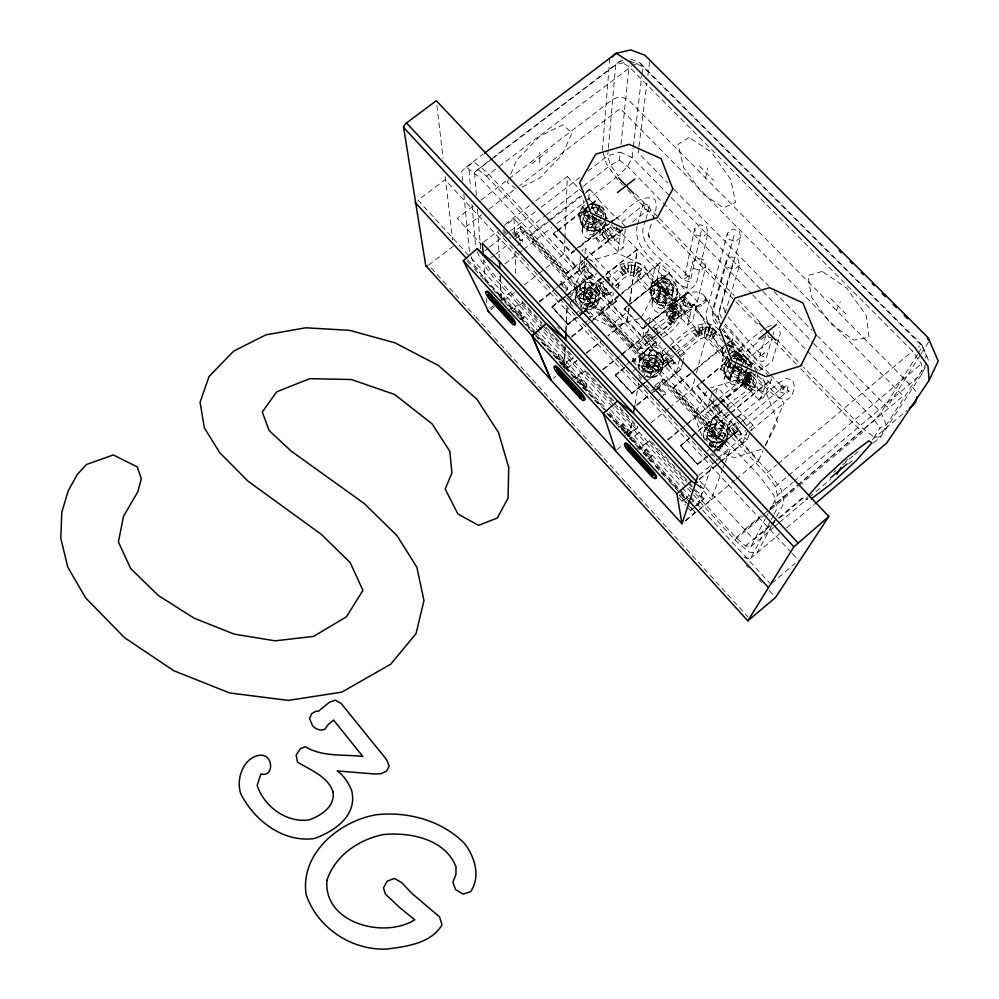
<?xml version="1.0" encoding="UTF-8"?>
<svg xmlns="http://www.w3.org/2000/svg" width="999" height="999" viewBox="0 0 999 999"><rect width="100%" height="100%" fill="white"/><g stroke="black" fill="none" stroke-linecap="round" stroke-linejoin="round"><path stroke-width="0.75" stroke-dasharray="5 3.75" d="M539.747 162.849L539.785 152.397M695.729 307.842L696.028 310.227L694.854 305.931L699.637 314.011L720.092 335.589M577.534 317.183L568.031 324.712L551.86 307.255L560.214 299.862M555.981 231.356L553.558 233.242L553.533 234.266L598.339 199.226L616.395 218.269L611.213 222.327M558.566 356.031L556.98 357.292L562.4 363.186L563.973 361.925L558.566 356.031L558.616 354.483L557.03 355.744M565.471 291.146L567.245 289.747L561.176 283.241L561.238 281.293L559.465 282.692L565.559 289.211L567.332 287.812L561.238 281.293M736.113 479.12L758.691 460.277L564.335 253.584L564.872 239.71M564.934 238.162L567.332 176.498L531.83 203.871M582.991 261.089L566.533 274.001L566.583 273.014L530.594 234.603L547.027 221.865M563.973 361.925L564.048 360.389L558.616 354.483M567.245 289.747L567.332 287.812M564.173 367.744L565.122 346.94M565.884 330.532L566.982 306.618M564.285 367.869L565.247 347.065M565.996 330.657L567.107 306.743M568.031 324.712L551.885 306.431M575.137 250.549L571.528 253.371L571.578 252.36L553.558 233.242M567.407 366.808L567.22 368.219L576.81 360.564M570.516 303.833L570.604 301.948L600.861 278.072M704.582 336.288L704.944 329.595M704.969 333.566L705.157 330.032M705.656 331.019L705.843 327.485M705.868 331.468L706.231 324.737M563.861 367.669L565.047 346.915M578.983 215.297L579.058 214.048M575.511 298.152L575.574 297.165M562.724 366.583L573.101 358.304L573.189 356.755L567.994 351.111M568.918 297.752L577.135 291.271L577.36 287.437L520.541 226.736L512.325 233.092M582.18 302.31L577.772 298.489L582.18 302.31L588.061 303.758L591.058 303.321L596.203 300.237M579.507 269.718L580.519 253.284M605.894 221.865A12.937 11.713 1.6 0 1 602.759 227.223C597.315 233.067 586.438 232.08 582.292 225.337A12.937 11.713 1.6 0 1 586.425 209.241M625.312 229.183L623.051 247.902L617.994 251.873L582.879 215.022L583.803 200.075M582.155 231.581L583.216 214.648M589.984 211.651L585.963 210.377L584.278 215.235L588.299 216.508L592.282 216.221L599.875 219.768M579.208 298.551L580.107 284.415M584.427 227.922L582.292 225.337M580.169 298.713L587.387 298.014L595.529 298.788C594.68 308.279 587.112 299.5 585.227 295.554L581.668 294.405L580.169 298.713L583.728 299.862L591.058 297.34L595.529 298.788M604.907 220.23A13.337 12.063 1.5 0 1 591.333 228.272L584.802 226.199L584.877 224.962A13.362 12.075 1.5 0 1 585.526 204.595M585.963 210.377L584.278 215.235L592.282 216.221L594.78 218.731L599.825 220.342M579.882 311.888L579.757 313.748L583.279 310.964M566.52 295.704L592.182 275.487L584.115 266.92L584.49 261.551M584.989 254.046L585.402 248.039L581.818 250.849M588.736 199.088L589.422 188.998L583.366 193.694M586.962 230.694L587.974 215.921M584.315 214.66L588.336 215.946L584.84 225.524L587.961 226.96L591.383 227.61L594.817 218.157L598.613 219.368M587.912 227.622L587.961 226.96M583.553 297.739L584.415 285.589M588.411 228.084L589.46 213.249A4.321 3.909 1.5 0 0 589.422 219.131A4.321 3.909 1.5 0 0 595.866 218.431M630.806 274.475L631.256 267.957M631.455 268.943L631.693 265.497M631.518 269.255L631.98 262.7M666.408 313.174L666.308 314.673L669.992 318.381L687.424 304.795L687.562 303.284L685.776 300.687L683.865 299.588L666.408 313.174L668.306 314.285L670.104 316.895L669.992 318.381M585.751 283.154L584.877 295.329L589.897 300.699L590.871 288.599M578.409 305.107A11.851 10.902 2.1 0 1 576.798 293.082A11.851 10.902 2.1 0 1 588.236 287.175L594.018 289.048A11.851 10.902 2.1 0 1 598.588 301.661A11.851 10.902 2.1 0 1 586.525 308.903L583.491 308.316L586.488 309.428L589.51 301.423L593.993 302.884L581.668 294.405L585.227 295.554M585.027 303.471L591.058 303.321M590.347 230.806L584.44 227.722M591.333 228.272L594.817 218.157M589.76 204.395A13.337 12.063 1.5 0 1 593.231 204.221L593.319 202.959A13.362 12.075 1.5 0 0 589.847 203.122M585.127 387.974L579.657 382.005L581.243 380.731L581.356 379.245L586.838 385.214L586.713 386.7L582.804 389.148M584.84 311.9L586.613 310.502L586.763 308.616L592.919 315.222L592.757 317.083L590.983 318.494M588.236 287.175L588.161 288.174A11.838 10.889 2.1 0 0 576.66 303.696M593.718 231.119L600.137 229.37M593.955 233.916L595.117 219.181L592.282 216.221L586.575 221.016L593.081 223.164L592.282 216.221M595.404 231.293A4.233 3.846 1.6 0 0 589.335 227.535A4.233 3.846 1.6 0 0 588.811 234.166A4.233 3.846 1.6 0 0 595.404 231.293L596.478 217.994M592.182 275.487L592.257 274.625L608.491 292.045L584.715 310.876M598.326 199.438L598.413 198.364L589.422 188.998M602.36 150.35L609.752 58.953M574.575 379.495L584.952 371.178L585.077 369.655L614.51 401.61M584.452 310.027L590.322 305.382L590.634 301.611L649.4 364.373L648.738 367.844L642.832 372.602M593.955 303.334L595.491 299.238L591.021 297.789L593.98 289.585L588.199 287.712L585.189 296.004M591.221 298.289A3.834 3.534 2.1 0 0 585.714 294.83A3.834 3.534 2.1 0 0 585.239 300.924A3.834 3.534 2.1 0 0 591.221 298.289L592.207 286.151A3.909 3.584 2 0 0 586.6 282.642A3.909 3.584 2 0 0 586.126 288.836A3.909 3.584 2 0 0 592.207 286.151M605.706 215.896L605.594 217.133A13.337 12.063 1.5 0 0 599.737 206.281L599.85 205.02A13.362 12.075 1.5 0 1 605.007 219.006A13.362 12.075 1.5 0 1 591.42 227.048M591.021 297.789L594.018 289.048M593.856 301.998L596.191 300.399A11.651 10.702 2 0 0 596.316 285.951A11.651 10.702 2 0 0 580.656 284.465A11.651 10.702 2 0 0 577.759 298.664M600.087 232.542A9.053 8.204 1.6 0 0 588.161 223.252A9.053 8.204 1.6 0 0 585.314 237.225A9.053 8.204 1.6 0 0 600.087 232.542L601.111 220.742M601.56 215.796L596.565 213.624L599.85 205.02M608.241 149.688L607.692 155.844L610.476 165.247L618.219 175.924L627.597 166.408L632.08 157.48L633.179 148.252M608.379 148.139L615.696 64.947L620.104 61.151L622.914 60.502M595.454 299.45A8.204 7.542 2.1 0 0 584.652 290.896A8.204 7.542 2.1 0 0 582.055 303.733A8.204 7.542 2.1 0 0 595.454 299.45L596.528 287.325A8.354 7.667 2 0 0 585.526 278.646A8.354 7.667 2 0 0 582.879 291.683A8.354 7.667 2 0 0 596.528 287.325M583.341 186.251L610.476 165.247L619.48 160.29L620.217 152.16L632.08 157.48L670.142 196.453M683.865 299.588L683.728 301.111L687.424 304.795M611.425 224.65L615.134 230.157L619.118 232.68L619.392 229.695M599.3 292.732L598.813 289.81M599.125 299.85L599.213 298.863M655.694 335.951L637.924 350.237L600.761 310.552L600.861 309.615L660.077 262.612L669.367 272.302L669.18 273.276L630.132 304.37M621.016 144.43L629.145 65.534M583.478 312.487L608.503 291.87L584.752 310.689M616.395 218.269L616.508 217.22L625.611 226.711M612 304.27L613.311 292.819M617.994 251.873L620.292 231.818M633.366 146.716L641.758 75.924M641.945 74.376L642.856 66.683L639.485 62.4L629.957 58.866M745.679 364.835L745.791 363.848A9.316 3.159 50.3 0 0 739.834 354.071A9.316 3.159 50.3 0 0 733.091 351.586L732.979 352.684A9.316 3.159 50.3 0 0 736.513 359.715M591.62 321.216L616.583 301.386L617.207 296.241M618.069 289.048L618.768 283.291L585.402 248.039M695.654 306.431L701.573 305.981L706.206 300.986L705.569 297.54C700.374 288.399 687.549 291.933 681.031 297.602L683.079 302.722L687.674 307.317L694.705 304.071C686.688 306.431 694.892 303.246 695.891 306.793L723.638 355.294L722.24 349.263L723.526 355.744L722.352 349.225L724.337 347.615M638.773 148.114L638.186 152.76L667.557 182.755M638.96 146.566L646.915 83.154M647.889 75.424L649.637 61.513M641.42 385.876L631.855 393.618L615.197 375.624L624.875 367.157M626.66 306.293L624.1 309.178L628.933 305.332M628.895 308.042L627.147 320.379L607.966 335.689M629.757 301.873L637.162 249.425L602.072 277.123M629.008 308.167L627.26 320.492L608.079 335.814M629.87 301.998L637.287 249.563L602.197 277.247M626.361 432.917L620.779 426.835L622.589 424.15L628.184 430.244L627.946 431.618L624.088 434.178M633.116 358.266L632.842 360.027L639.123 366.758L639.422 365.022L633.116 358.266L631.331 359.702L637.637 366.458L639.422 365.022M637.924 350.237L654.607 336.051M631.855 393.618L640.371 386.089M626.56 307.055L624.125 308.991L642.707 328.933L645.229 326.111M650.212 290.147L650.411 288.998M642.894 337.125L645.429 322.19M727.147 357.929L720.129 353.746L689.872 321.878L685.064 313.798L683.079 306.331L692.407 262.138L697.627 257.979L704.307 260.102L705.794 266.408L692.769 320.941L687.687 325.037L651.423 286.963L654.695 267.744M638.536 365.671L638.698 364.772M652.135 303.009L654.507 289.473M652.035 372.003L646.016 370.816L641.508 366.733A11.863 11.001 7.5 0 1 641.77 354.508A11.863 11.001 7.5 0 1 654.008 350.262L656.917 351.286A11.863 11.001 7.5 0 1 662.774 357.817L663.324 360.664A11.863 11.001 7.5 0 1 660.264 368.544C659.253 371.603 647.265 372.677 655.057 371.703M655.494 302.485L653.271 300.025A13.199 12.075 6.7 0 1 656.293 284.003A13.199 12.075 6.7 0 1 674.025 285.664A13.199 12.075 6.7 0 1 674.138 301.998C668.493 308.042 657.779 306.868 653.271 300.025M629.258 436.8L632.13 420.542M634.989 404.308L638.636 383.666M621.216 355.207L647.439 334.153L648.376 328.846M649.437 322.839L650.499 316.833L684.902 353.196L683.166 360.339M651.423 286.963L656.493 282.929L660.077 262.612M642.507 364.173L644.467 353.084M673.401 290.247L671.59 295.454L663.773 291.109L657.392 285.214L661.5 286.538L663.773 291.109L666.42 293.793L671.59 295.454L673.401 290.247L668.231 288.586L663.773 291.109L658.104 296.141L664.772 298.364L663.036 282.58L669.73 284.665L663.773 291.109L659.79 291.483L655.769 289.635L659.79 291.483M643.281 366.246L650.711 365.659L658.94 366.396C658.129 376.148 650.337 367.02 648.426 363.062L644.792 361.875L643.281 366.246L646.915 367.445L654.37 364.897L658.94 366.396M643.468 369.131L641.508 366.733M656.293 301.398L656.505 300.274A13.624 12.463 6.6 0 1 651.073 285.839A13.624 12.463 6.6 0 1 664.772 277.56L664.547 278.721A13.599 12.438 6.6 0 0 650.886 286.988A13.599 12.438 6.6 0 0 656.293 301.398L662.986 303.559A13.599 12.438 6.6 0 0 676.673 295.279L676.922 294.131A13.624 12.463 6.6 0 0 671.44 279.708L668.119 289.111L673.289 290.771L663.773 291.109L655.681 290.16L657.392 285.214M656.905 304.308L659.377 290.796M773.139 334.628L773.626 331.968M658.341 301.611L660.851 288.049L666.695 294.181L664.073 307.63M646.815 365.372L648.863 354.308M646.016 370.816L643.493 368.968M658.279 304.533L664.997 305.794L671.478 304.183M650.199 351.785L648.126 362.899L653.309 368.431L655.469 357.405M639.934 370.492A12.063 11.201 7.6 0 1 651.435 354.508L657.342 356.431A12.063 11.201 7.6 0 1 662.15 369.43A12.063 11.201 7.6 0 1 649.987 376.873L646.803 376.735L649.899 377.347L652.859 369.118L657.429 370.617L644.792 361.875L648.426 363.062M659.49 302.884L656.405 300.799L659.889 290.971M629.008 436.775L632.055 420.529M628.084 435.664L637.362 428.096L637.624 426.71L618.706 406.168M651.435 354.508L651.261 355.419A12.038 11.189 7.6 0 0 639.772 371.378M648.925 371.853L646.041 370.666M662.986 303.559L663.199 302.435A13.624 12.463 6.6 0 0 676.91 294.156M631.892 362.187L655.906 342.182L672.614 360.115L646.316 381.406M662.15 369.418L661.962 370.304A12.038 11.189 7.6 0 1 649.812 377.747L649.987 376.873M666.42 293.793L671.703 294.93M665.521 304.932L668.169 291.421M674.1 355.919L660.364 367.033L654.295 365.309L657.242 356.93L651.348 354.995L648.351 363.474M676.673 295.279A13.599 12.438 6.6 0 0 671.216 280.856L671.44 279.708M654.607 365.946L656.805 354.882M654.295 365.309L657.342 356.431M670.292 306.231A9.228 8.467 6.7 0 0 658.016 296.628A9.228 8.467 6.7 0 0 655.319 311.039A9.228 8.467 6.7 0 0 670.292 306.231L673.039 292.744A9.416 8.616 6.6 0 0 660.514 282.979A9.416 8.616 6.6 0 0 657.767 297.652A9.416 8.616 6.6 0 0 673.039 292.744M657.891 370.367L660.227 368.706A11.851 11.001 7.5 0 0 660.164 353.821A11.851 11.001 7.5 0 0 644.23 352.285A11.851 11.001 7.5 0 0 641.483 366.883M658.928 367.145A8.354 7.755 7.5 0 0 647.839 358.329A8.354 7.755 7.5 0 0 645.366 371.541A8.354 7.755 7.5 0 0 658.928 367.145L661.201 356.106A8.504 7.88 7.4 0 0 649.899 347.153A8.504 7.88 7.4 0 0 647.389 360.564A8.504 7.88 7.4 0 0 661.201 356.106M637.125 226.049C632.417 251.823 662.837 265.372 676.335 281.855C680.794 284.94 685.701 288.636 691.395 288.336L696.203 284.478L707.916 232.917L706.455 226.736L699.837 224.663L694.68 228.759L684.165 279.196L688.985 275.349L685.626 274.6L689.435 276.711L659.765 249.775L653.159 243.032L648.114 234.54L649.338 238.749L648.613 232.517L652.285 220.941M677.334 292.083L677.584 290.934M645.629 450.874L645.916 449.55L651.573 455.706L651.273 457.03L649.675 458.329L644.03 452.185L645.629 450.874L651.273 457.03M657.242 389.535L659.028 388.087L659.39 386.401L665.771 393.231L665.396 394.905L663.611 396.353M705.481 178.322L707.704 168.007M639.023 449.8L649.462 441.246L649.762 439.885L658.104 448.938M656.343 387.088L662.262 382.292L662.986 378.908L723.8 443.856L722.689 446.903L714.372 453.796M701.298 230.831L690.184 281.843L684.652 280.544L681.118 278.034C668.531 261.626 632.679 246.741 645.591 220.479M642.607 384.915L672.652 359.965L646.365 381.231M687.899 292.557L647.489 324.937L688.074 291.783L697.489 301.598L655.806 335.102M676.373 372.727L679.745 358.529M687.687 325.037L692.032 306.743M729.432 414.31L711.65 428.958L673.201 387.899L689.997 373.576M655.781 390.047L680.893 369.667L682.816 361.763M719.33 319.805L716.92 315.147L718.331 319.63L718.656 314.373L740.734 237.387L739.223 231.194L732.592 229.096L727.447 233.192L706.743 310.814C703.546 324.525 716.445 333.654 724.038 342.782M694.829 378.846L691.982 389.323L670.279 407.03M696.453 372.864L709.465 324.95L673.588 353.958M724.999 311.651L723.638 307.704L725.212 312.949L739.497 265.259L737.974 258.978L731.305 256.855L726.136 260.989L712.462 310.239L715.384 319.43L719.73 326.798M734.09 235.289L712.699 312.6L712.349 318.843L717.732 326.835M680.356 445.966L680.544 445.292L697.539 464.51L680.356 445.966L689.959 438.074M699.575 383.728L696.94 386.513L729.233 360.04M584.577 261.825L581.193 265.06A8.367 2.498 52.4 0 0 585.814 273.651A8.367 2.498 52.4 0 0 591.908 277.272L597.152 273.127M765.721 335.539L759.677 356.805L764.547 352.809L761.463 355.232L759.39 354.345L763.523 356.606L754.27 347.964L727.147 315.859M732.816 263.124L718.83 311.601L721.802 318.693M772.714 336.076L765.946 359.078L762.175 361.95L755.706 358.491L725.262 323.963M637.574 224.55L643.493 202.959L644.792 209.378L651.148 210.814L644.867 212.3L630.819 223.414M646.041 219.018L649.85 204.383L646.778 204.37L642.02 206.131L620.229 223.339M708.091 406.456L712.212 393.107M759.565 370.729L761.962 368.768L771.703 378.908L764.685 396.266L759.577 400.487L722.102 361.151L725.686 349.55M763.835 328.671L736.026 351.486L735.239 354.021L738.91 359.528L743.381 362.537L769.455 341.096L772.939 339.26M591.908 277.272L592.132 276.523A8.367 2.498 52.4 0 0 587.524 267.894A8.367 2.498 52.4 0 0 581.418 264.31M724.4 364.136L724.725 363.099M686.213 424.95L712.587 403.309L714.098 398.514M715.808 393.094L717.519 387.662L753.009 425.174L750.736 430.794M722.102 361.151L727.197 356.993L728.109 354.083M728.571 352.622L733.004 338.599L742.607 348.601L742.307 349.5M703.945 432.18L704.195 431.368M652.747 219.493L655.956 209.365L656.218 205.819L654.919 199.388C637.399 192.083 626.111 213.611 612.862 220.692M724.2 378.908L728.845 364.535M707.492 433.703L711.363 421.74M696.99 386.351L716.196 406.955L718.855 404.17M707.042 437.087C710.526 441.808 718.269 444.118 723.788 440.709C718.456 444.168 710.626 442.332 707.042 437.087A12.088 11.289 14.5 0 1 709.64 422.053A12.088 11.289 14.5 0 1 725.861 423.663A12.088 11.289 14.5 0 1 726.123 438.973M726.535 377.123L731.693 381.755L726.535 377.123A13.474 12.438 13.1 0 1 729.382 360.564M713.373 446.303L713.898 444.767L707.379 437.787L706.867 439.335L713.373 446.303L711.575 447.777M708.191 435.726L724.163 435.951L722.552 440.646L717.894 439.098L713.436 432.505L709.727 431.268L708.191 435.726L711.912 436.95L719.505 434.403L724.025 436.313L719.367 434.765L722.314 426.198L719.43 424.825L716.283 424.2L713.311 432.867L709.602 431.643L722.552 440.646M711.65 428.958L729.757 413.474M743.381 362.537L744.205 360.027L740.521 354.483L736.026 351.486M729.282 379.22L733.316 367.045M736.975 381.306L737.324 380.294A13.924 12.837 13 0 0 751.173 371.728L750.798 372.752A13.899 12.812 13 0 1 736.975 381.306L730.132 379.058L730.469 378.059A13.924 12.837 13 0 1 727.734 358.391M730.506 377.472L734.552 365.272L740.621 371.616L736.425 383.703M712.075 433.991L715.384 424.038M734.602 355.819A13.899 12.812 13 0 1 738.186 355.644L738.536 354.595A13.924 12.837 13 0 0 731.543 355.806M716.52 422.427L713.186 432.392L718.518 438.086L721.952 428.221M722.677 440.284L718.019 438.736L714.997 447.564A12.275 11.476 14.6 0 0 727.235 439.935L727.522 439.123A12.3 11.501 14.6 0 0 722.464 425.749L716.433 423.763L716.158 424.575A12.275 11.476 14.6 0 0 703.633 438.124M691.158 437.087L721.39 411.688L738.598 430.157L714.06 450.449M733.416 380.594L737.162 380.756L740.571 370.829L745.866 372.552L740.409 371.291L730.981 362.974M708.316 435.352L712.025 436.588L709.078 445.192L715.259 446.778A12.3 11.501 14.6 0 0 727.522 439.135M687.787 507.467L690.671 510.626L691.495 508.229M746.94 369.393L745.704 373.027C747.052 369.742 715.696 364.248 733.778 368.431L730.319 378.521L733.591 380.057M735.351 363.873L738.536 354.595M735.014 382.929L738.573 383.104L731.755 381.593M742.457 365.309L745.366 356.818A13.924 12.837 13 0 1 751.797 368.431M731.131 362.5L729.407 367.532L733.616 368.906L741.77 368.331M751.098 366.109A13.899 12.812 13 0 0 745.004 357.854L745.366 356.818M712 455.769L712.512 454.27L715.684 457.667M714.997 447.564L715.259 446.778M722.464 425.749L722.177 426.573A12.275 11.476 14.6 0 1 727.235 439.935M737.649 381.955A4.408 4.071 13.3 0 0 732.517 376.561A4.408 4.071 13.3 0 0 730.232 383.254A4.408 4.071 13.3 0 0 737.649 381.955L741.857 369.83M719.63 436.501A3.984 3.721 14.6 0 0 715.009 431.568A3.984 3.721 14.6 0 0 712.924 437.674A3.984 3.721 14.6 0 0 719.63 436.501L723.089 426.598A4.058 3.784 14.3 0 0 718.368 421.578A4.058 3.784 14.3 0 0 716.246 427.784A4.058 3.784 14.3 0 0 723.089 426.598M708.241 331.93L710.476 325.562M708.453 331.568L709.64 328.221M706.93 336.738L709.153 330.419M697.851 505.082L712.637 463.249L709.477 459.852M742.02 382.592L747.764 379.358A13.474 12.438 13.1 0 0 750.848 373.663L750.911 373.489A13.474 12.438 13.1 0 1 747.826 379.195L745.179 381.256L738.523 383.266M742.045 384.428A9.416 8.716 13.3 0 0 732.479 371.878A9.416 8.716 13.3 0 0 725.886 385.502A9.416 8.716 13.3 0 0 742.045 384.428L746.353 372.352A9.615 8.866 13 0 1 732.579 375.886A9.615 8.866 13 0 1 730.144 362.6M657.342 371.029L658.853 366.808L655.294 361.613L669.018 350.524M723.588 438.761A8.516 7.955 14.6 0 0 714.984 427.285A8.516 7.955 14.6 0 0 708.978 439.722A8.516 7.955 14.6 0 0 723.588 438.761L727.122 428.896A8.666 8.092 14.3 0 0 718.356 417.22A8.666 8.092 14.3 0 0 712.237 429.87A8.666 8.092 14.3 0 0 727.122 428.896M716.208 460.289L716.745 458.803M649.812 377.747L652.784 369.518M745.179 381.256L752.272 383.853M666.533 293.269L663.099 302.959L659.615 302.272M643.905 375.799L646.99 367.033L643.356 365.846M696.503 505.769L703.945 498.713L693.518 487.4M664.772 277.56L661.4 287.075L657.292 285.751M697.677 505.094L703.508 489.085L698.276 483.416M633.841 269.705L636.138 263.499M634.215 269.48L635.426 266.209M633.828 272.228L635.027 268.981M633.116 274.912L635.401 268.756M589.472 301.873L586.463 309.877A11.838 10.889 2.1 0 0 598.501 302.647A11.838 10.889 2.1 0 0 593.943 290.035M580.656 307.992L583.766 299.413L580.194 298.264M699.525 509.14L711.226 499.388L722.564 469.405M723.101 467.982L724.725 463.698M725.262 462.275L730.119 449.425L514.06 218.681L504.308 226.199M600.312 218.631L601.61 215.222M714.36 450.586L738.648 430.02L714.085 450.337M761.962 368.768L761.625 369.63L742.369 349.313L730.431 359.066M596.515 214.198L599.8 205.594L593.281 203.534L591.608 207.879A9.241 8.354 1.5 0 1 601.485 215.622M584.877 224.962L588.336 215.946M590.534 210.202L593.319 202.959M742.594 443.156L747.602 430.594M759.577 400.487L766.096 384.091M721.365 461.238L747.052 439.91L750.174 432.205M508.429 179.733L507.28 182.505L517.195 189.485M510.726 174.201L516.446 160.377L539.847 136.126L563.036 124.838L571.952 133.042L562.087 155.057L539.697 178.097L518.518 188.823M758.691 460.277L763.036 450.487M765.521 444.892L784.14 402.934L757.354 374.962M648.963 330.107L645.479 333.329A8.467 2.572 51.3 0 0 649.912 341.783A8.467 2.572 51.3 0 0 656.443 345.816L660.664 342.407M836.263 310.614L840.334 301.785M925.361 366.895L922.264 373.439L880.619 436.85L872.289 443.893M656.443 345.816L656.768 345.154A8.467 2.572 51.3 0 0 652.335 336.663A8.467 2.572 51.3 0 0 645.791 332.655M765.459 445.741L777.497 421.578L766.408 393.169L737.637 379.707L710.838 387.899M706.493 391.458L694.243 415.297L702.26 436.763M689.622 487.312L735.951 537.649L745.504 545.904L750.936 546.578L765.259 518.893M765.971 517.507L768.119 513.349M768.843 511.975L777.434 495.354L792.869 482.367M743.893 557.567L750.524 558.528L770.591 520.791M771.303 519.443L773.451 515.397M774.175 514.048L777.035 508.653L774.025 495.754L760.164 476.873L479.058 176.96L466.183 167.033L461.7 171.241L462.587 180.482M640.983 317.969L654.595 292.507L644.505 265.622L616.907 252.934L590.709 260.751M771.678 525.799L756.93 553.084L748.9 552.01L734.889 539.897L613.386 407.767M772.427 524.425L784.215 502.597L781.305 489.635L767.457 470.754L486.176 171.541L473.264 161.663L468.681 165.946L470.541 187.612M587.075 262.937L573.975 286.738L581.131 306.693M917.557 354.383L881.056 412.462L874.487 420.03L763.236 514.647M918.381 353.059L922.539 346.453L921.64 344.593L639.485 62.4L633.241 65.347M925.024 358.104L926.46 355.831L921.64 344.593L918.218 347.04M926.772 362.937L886.25 425.037L879.944 427.997L874.162 437.15L871.777 439.16M920.366 355.007L887.287 407.217L817.669 336.101M921.19 353.696L929.47 340.647M716.295 399.5L711.638 403.584A8.616 2.647 50.1 0 0 715.871 411.888A8.616 2.647 50.1 0 0 722.864 416.371L728.171 411.988M710.414 332.942L714.385 327.372M711.038 332.767L713.124 329.845M710.339 335.302L712.412 332.38M709.09 337.749L713.024 332.217M635.227 275.886L639.185 270.492M635.976 270.679L639.959 265.259M636.738 270.642L638.836 267.782M636.338 273.389L638.436 270.542M722.864 416.371L723.288 415.796A8.616 2.647 50.1 0 0 719.055 407.455A8.616 2.647 50.1 0 0 712.037 402.997M807.529 496.79L805.606 499.013L809.977 499.875M580.419 315.11L586.763 308.616M585.651 322.727L587.487 320.691M588.399 319.68L592.919 315.222M741.62 364.061L731.967 373.713L738.785 376.024L737.05 362.612M595.217 213.049L598.164 209.89L591.608 207.879M626.648 364.747L629.457 361.725M632.929 371.503L637.637 366.458M653.796 391.883L659.39 386.401M658.241 400.711L660.152 398.713M661.113 397.702L665.771 393.231M707.18 451.236L710.127 448.251M695.891 306.793L700.461 304.258L705.331 299.6M712.437 334.59L717.494 329.895M713.311 334.615L715.971 332.143M712.599 337.138L715.259 334.69M711.101 339.373L716.121 334.715M638.548 275.175L641.196 272.777M637.175 277.472L642.195 272.927M637.936 272.277L642.994 267.707M638.948 272.427L641.608 270.03M476.373 195.267L474.55 172.215L492.569 158.067M685.252 520.916L695.029 512.362L679.757 495.704M553.409 378.184L555.831 376.298M616.77 449.925L622.614 444.817M490.921 309.702L494.33 306.743M771.89 583.216L795.142 563.349M750.524 558.528L779.545 533.903M786.688 527.859L814.073 504.645M745.504 545.904L770.529 524.762M771.715 523.751L805.069 495.554M845.566 461.313L847.951 459.303M770.491 525.786L754.045 539.697L699.188 480.294M771.603 524.85L774.949 522.015M779.545 518.131L805.993 495.766M833.666 472.365L835.976 470.417M842.607 464.81L853.283 455.781M854.47 454.77L858.029 451.76M872.277 439.722L907.03 410.339M750.936 546.578L773.538 527.447M774.725 526.436L778.296 523.414M779.482 522.415L808.041 498.251M809.227 497.24L830.644 479.12M848.488 464.023L854.445 458.991M794.055 481.368L922.264 373.439L921.44 363.811L912.499 351.149L629.495 67.133L620.104 61.151L493.806 157.13M744.667 529.532L761.25 515.559M769.605 508.516L796.565 485.789M797.726 484.815L903.221 395.891L620.229 108.516L519.705 185.589M735.951 537.649L762.05 515.646M734.889 539.897L763.486 515.784M770.641 509.752L798.051 486.65M799.237 485.639L862.399 432.392L800.711 368.681M740.271 426.848L727.597 437.487L726.373 437.175L723.563 433.179L736.226 422.565M741.695 421.803L781.38 388.499L788.099 384.677L787.449 389.96L785.826 393.693L779.033 391.658L765.571 378.484M746.353 425.799L784.203 394.006L789.51 390.946L783.74 389.51L782.404 383.366L780.007 391.221L784.615 387.412L779.782 385.864L783.603 387.874L770.142 374.725M777.434 495.354L775.399 486.525L921.44 363.811M775.399 486.525L766.046 473.763L776.76 464.797M777.946 463.798L912.499 351.149M694.305 506.743L703.945 498.713M690.671 510.626L695.341 506.743M685.501 520.841L698.363 510.114M698.076 510.864L734.927 480.107M699.213 479.62L715.521 466.083M716.695 465.109L720.192 462.212M697.752 463.861L707.08 456.131M707.055 456.256L697.714 463.986L680.506 445.429L721.39 411.688M697.539 464.51L707.155 456.555M734.427 434.265A4.333 1.324 49.8 0 0 731.493 428.746A4.333 1.324 49.8 0 0 729.307 429.682A4.333 1.324 49.8 0 0 734.427 434.265L737.637 431.618A4.333 1.336 49.8 0 0 734.702 426.086A4.333 1.336 49.8 0 0 732.492 427.048A4.333 1.336 49.8 0 0 737.637 431.618M709.44 455.731L711.837 453.758M713.036 452.759L723.8 443.856M717.282 450.324L723.239 445.392L662.624 380.607L653.134 388.299M740.321 434.99A8.654 2.672 49.8 0 0 734.49 423.938A8.654 2.672 49.8 0 0 730.057 425.811A8.654 2.672 49.8 0 0 740.321 434.99L745.641 430.581M749.125 428.396L753.009 425.174M717.931 457.829L746.303 434.303M751.036 430.382L784.14 402.934M698.988 475.237L715.759 461.338M716.957 460.339L730.119 449.425M699.425 478.983L747.339 439.223M707.379 437.787L705.581 439.26L712.1 446.253L713.898 444.767M729.557 421.516L732.754 418.881M728.146 424.75L734.715 419.33M736.9 417.532L743.456 412.112M729.045 427.535L732.255 424.887M729.445 361.376L720.204 368.956L723.176 373.376L724.562 373.539L734.964 364.997M739.585 361.201L741.895 359.303L741.121 357.142L738.935 354.857L737.524 354.732L730.594 360.427M740.546 367.382C745.566 370.754 748.875 378.671 743.194 383.054L704.894 414.498L705.856 417.008L708.453 419.767L710.102 420.042L726.198 406.805M727.384 405.831C735.813 395.904 756.668 389.872 753.658 373.576M750.948 390.309A4.683 1.561 50 0 0 747.801 384.19A4.683 1.561 50 0 0 745.341 385.452A4.683 1.561 50 0 0 750.948 390.309L754.407 387.462A4.683 1.573 50 0 0 751.273 381.343A4.683 1.573 50 0 0 748.8 382.605A4.683 1.573 50 0 0 754.407 387.462M728.533 409.29C737.936 398.613 759.839 391.833 757.18 374.225M730.956 412.487L771.703 378.908M757.317 391.108A9.366 3.134 50 0 0 751.086 378.896A9.366 3.134 50 0 0 746.103 381.393A9.366 3.134 50 0 0 757.317 391.108L764.223 385.427M730.606 413.336L771.353 379.757M739.71 357.018L759.615 340.659M760.788 339.697L764.31 336.813M738.224 371.178L741.67 368.369M644.318 450.849L645.916 449.55M667.357 439.872L680.419 429.158M687.637 423.239L712.811 402.585M668.343 439.597L680.219 429.87M681.418 428.883L685.014 425.936M745.654 376.498L751.423 371.778M718.656 398.813L740.684 380.731C746.99 375.087 736.85 368.656 733.641 364.885M647.577 458.991L651.573 455.706M720.054 403.184L754.769 374.662M716.196 406.955L719.829 403.846M720.916 403.072L755.719 374.363M732.604 355.819L734.977 353.259L733.341 346.416L705.569 297.54M700.761 382.754L729.457 359.34M730.656 358.366L742.607 348.601M637.225 449.026L640.434 446.391L640.172 447.739L649.762 439.885M712.674 391.633L717.519 387.662M694.767 369.68L724.637 345.392M725.836 344.418L733.004 338.599M673.201 387.899L690.921 373.489M692.107 372.527L723.938 346.641M728.521 342.907L732.717 339.498M624.2 433.491L628.184 430.244M625.074 435.751L628.284 433.141L628.034 434.528L637.624 426.71M729.02 354.695L733.628 350.949M629.807 438.886L631.942 437.137L631.693 438.511L641.346 430.644M650.986 422.777L664.248 411.95M665.459 410.964L669.08 408.017M654.67 385.651L662.986 378.908M655.169 388.049L651.623 390.921L646.378 385.302M636.9 404.745L649.974 394.143M657.167 388.299L681.081 368.906M636.775 405.469L649.8 394.892M650.998 393.931L654.582 391.021M618.606 427.385L622.589 424.15M671.303 348.676C682.779 339.31 700.986 317.145 716.945 332.192M643.693 378.134L672.389 354.932M677.559 353.122L698.526 336.163C710.639 328.022 719.093 347.078 726.623 352.809M667.544 363.137A4.258 1.286 51 0 0 664.497 357.53A4.258 1.286 51 0 0 662.649 358.791A4.258 1.286 51 0 0 667.544 363.137L670.729 360.564A4.246 1.299 51 0 0 667.682 354.945A4.246 1.299 51 0 0 665.821 356.218A4.246 1.299 51 0 0 670.729 360.564M641.57 385.114L645.167 382.205M640.334 386.251L631.955 393.019L615.272 375.025L624.825 367.332M641.52 385.277L645.117 382.38M679.844 355.557L700.649 338.698L705.044 337.25L709.24 339.335L729.395 360.439M680.082 357.105L684.902 353.196M673.376 363.886A8.504 2.597 51 0 0 667.307 352.659A8.504 2.597 51 0 0 663.573 355.169A8.504 2.597 51 0 0 673.376 363.886L677.609 360.464M662.624 337.287C674.837 330.519 689.809 315.185 677.097 301.548L645.104 268.044C632.292 255.07 613.573 266.146 603.846 277.223M662.774 350.612L665.946 348.039M670.217 345.292C682.792 334.253 702.297 313.349 719.317 329.982M641.071 371.091L649.4 364.373M641.957 371.853L649.063 366.109L590.484 303.496L581.056 310.964M662.237 356.493L665.421 353.933M652.984 327.185C656.493 322.365 672.09 317.645 665.759 309.465L635.039 277.16C627.035 270.205 619.517 284.403 613.224 287.15M602.397 369.618L615.372 359.203M622.552 353.434L647.589 333.354M603.458 369.455L615.259 359.99M616.445 359.028L620.029 356.156M656.892 337.662L643.181 348.688L641.708 348.589L638.136 343.319L651.847 332.305M654.133 330.482C659.815 325.262 676.872 317.657 668.443 307.592L637.424 275C628.721 266.521 618.543 278.921 612.125 283.903M582.867 388.411L586.838 385.214M678.284 314.061A4.608 1.511 51.4 0 0 675.012 307.854A4.608 1.511 51.4 0 0 672.964 309.465A4.608 1.511 51.4 0 0 678.284 314.061L681.73 311.301A4.595 1.523 51.4 0 0 678.458 305.082A4.595 1.523 51.4 0 0 676.385 306.718A4.595 1.523 51.4 0 0 681.73 311.301M739.497 265.259L734.327 269.418L727.634 267.282L726.136 260.989M656.905 334.977L697.252 302.547M684.59 314.885A9.203 3.034 51.4 0 0 678.084 302.485A9.203 3.034 51.4 0 0 673.925 305.706A9.203 3.034 51.4 0 0 684.59 314.885L691.458 309.378A9.191 3.084 51.4 0 0 684.989 296.953A9.191 3.084 51.4 0 0 680.756 300.224A9.191 3.084 51.4 0 0 691.458 309.378M660.339 334.89C670.866 329.395 685.601 315.384 674.412 303.421L642.719 270.205C636.825 264.223 626.635 263.499 619.954 268.594L590.134 292.145L593.718 297.415L595.067 297.402L609.865 285.702M632.055 361.388L655.906 342.182M631.992 361.563L655.881 342.345M615.197 375.624L624.737 367.944M740.734 237.387L735.589 241.508L728.945 239.398L727.447 233.192M705.794 266.408L700.561 270.579L693.868 268.444L692.407 262.138M572.452 378.346L575.636 375.786L575.536 377.297L585.077 369.655M645.691 320.691L650.499 316.833M673.114 300.512L679.982 295.005M646.428 325.15L688.074 291.783M642.732 328.746L646.303 325.886M642.707 328.933L646.328 326.024M577.385 382.417L581.356 379.245M672.539 306.868L675.986 304.108M560.077 363.549L564.048 360.389M560.539 365.359L563.736 362.812L563.661 364.348L573.189 356.755M614.972 321.965L629.382 310.477M564.21 369.355L567.295 366.683M586.388 352.909L600.774 341.433M567.32 368.344L576.91 360.689M586.5 353.034L600.886 341.546M666.133 295.629L672.976 290.147M571.615 336.338L584.565 326.061M592.919 319.43L616.683 300.549M571.565 337.138L585.676 325.936M586.863 324.987L590.421 322.165M707.916 232.917L702.759 237.013L696.141 234.927L694.68 228.759M654.795 281.231L661.65 275.761M627.884 305.332L669.367 272.302M627.772 306.081L669.218 273.089L687.861 292.744M619.118 232.68L622.627 229.907M576.448 312.837L578.808 310.964M579.994 310.027L590.634 301.611M602.559 294.031L605.731 291.533M615.172 286.151L618.768 283.291M568.069 323.901L576.411 317.295M576.386 317.47L568.056 324.063L551.873 306.593L560.439 299.85M578.721 316.246L582.28 313.424M606.643 295.629L613.149 290.472M616.395 287.899L621.803 283.616M608.341 294.805L613.598 290.634M600.761 310.552L618.481 296.491M619.68 295.529L659.902 263.611M616.533 227.048L617.457 229.32L599.225 242.957L596.216 238.536L612.112 225.986M570.729 302.073L600.986 278.209M597.877 281.718L602.097 278.384M597.327 287.487L600.499 284.99M519.98 319.817L523.926 316.708L518.606 310.901L517.02 312.15M523.926 316.708L523.963 318.344L522.39 319.58L517.07 313.786L518.656 312.55L518.606 310.901M568.543 293.306L592.257 274.625M561.663 298.888L565.334 295.991M566.558 295.03L592.245 274.8M551.86 307.255L565.297 296.666M563.199 298.589L565.559 296.728M566.733 295.804L577.36 287.437M570.192 294.917L577.247 289.36L520.591 228.808L511.226 236.051M723.738 440.846L726.173 438.836M509.49 309.653L512.662 307.168L512.724 308.828L522.215 301.398L541.982 322.864M511.925 311.164L522.252 303.072L522.215 301.398M607.879 240.16L611.288 237.487M566.583 273.014L583.079 260.077M584.29 259.128L621.965 229.57M584.19 260.152L625.486 227.747M614.123 241.021L620.928 235.677M559.403 284.628L561.176 283.241M539.248 301.336L554.532 289.335M555.719 288.399L559.29 285.589M560.476 284.665L584.178 266.046M539.248 302.173L553.596 290.909M560.914 285.152L584.115 266.92M596.253 222.39L599.662 219.73M489.872 308.516L493.456 305.706M500.636 300.1L513.798 289.822M501.498 300.936L504.67 298.464L534.552 331.019M514.485 292.545L504.757 300.137L504.67 298.464M524.213 284.94L537.587 274.488M538.798 273.539L564.335 253.584M602.809 226.873L607.367 223.301M571.578 252.36L574 250.462M575.212 249.513L608.004 223.863M609.215 222.914L616.508 217.22M571.54 253.172L573.963 251.273M578.808 247.477L609.14 223.751M610.352 222.802L616.42 218.057M579.944 246.778L608.803 224.213M602.222 233.079L605.644 230.407M582.879 215.022L587.924 211.101M505.032 263.786L522.252 250.412M523.476 249.463L551.773 227.497M556.705 223.676L585.002 201.711M586.226 200.749L616.982 176.873M587.337 206.431L591.895 202.897M557.192 230.407L598.413 198.364M516.421 233.291L514.647 234.665L520.604 241.046L522.377 239.673L516.421 233.291L516.471 235.352L522.415 241.721L517.482 245.554M514.81 235.389L520.641 230.869L520.541 226.736M514.71 236.713L516.471 235.352M490.859 257.817L494.555 254.957M495.791 254.008L508.116 244.468M515.521 238.736L545.117 215.834M546.341 214.872L582.105 187.2M548.239 220.916L582.155 194.63M566.533 274.001L530.594 235.627L581.78 195.954M585.214 193.294L589.348 190.085M504.895 224.625L530.606 204.807M483.578 242.17L498.214 230.894M484.69 250.836L488.386 247.989M489.61 247.04L504.37 235.639M505.606 234.69L509.29 231.843M510.526 230.894L536.351 210.939M541.271 207.143L580.631 176.748M588.011 171.041L607.692 155.844L620.217 152.16M453.346 246.129L428.646 265.122L435.976 273.189M473.251 206.106L457.242 218.344L481.293 244.393M481.056 200.137L507.817 179.67M509.04 178.734L611.912 100.075A12.637 11.164 1.9 0 1 629.707 101.236L912.936 387.712A13.736 12.45 21.5 0 1 916.37 393.606M531.705 163.824L547.814 151.498M465.422 227.21L481.693 214.735M488.948 209.166L516.046 188.386M474.55 172.215L491.883 159.041M493.131 158.092L615.696 64.947L624.063 62.512M477.709 169.368L486.476 176.086L497.564 167.632M498.801 166.696L631.992 65.946M466.183 167.033L483.204 154.121M745.853 367.52L750.436 364.26M744.842 370.866L746.827 369.443M743.119 372.902L748.788 368.856M669.105 304.982L674.787 301.011M670.204 305.232L673.201 303.134M669.68 307.854L672.652 305.781M668.094 309.965L673.751 306.019M766.52 327.297L772.202 325.224M746.565 373.214L748.85 372.177M744.642 374.975L751.136 372.04M670.579 307.005L677.072 304.133M671.877 307.517L675.287 305.994M671.34 310.14L674.737 308.629M669.567 311.988L676.011 309.116M742.07 366.458L737.587 368.444L735.189 364.348M761.25 449.313L733.953 457.754L710.464 446.553M639.51 318.406L611.5 326.86L589.248 316.421M681.031 297.602L683.591 297.053L688.224 301.673L690.259 306.805M747.09 372.577L749.974 372.078M748.401 373.364L752.197 372.702M747.552 375.749L751.323 375.1M745.466 377.123L752.634 375.874M671.378 309.103L678.496 307.879M672.814 310.002L676.56 309.353M672.265 312.612L675.998 311.963M670.354 314.061L677.422 312.849M617.457 229.32L616.321 229.445L614.26 227.297M596.216 238.536L597.327 238.424L599.388 240.597L600.337 242.857M590.134 292.145L591.483 292.12L593.943 294.755L595.067 297.402M638.136 343.319L639.597 343.406L642.132 346.104L643.181 348.688M671.553 311.301L678.821 311.825M673.026 312.612L676.847 312.887M676.286 315.484L672.477 315.209L676.136 316.346M670.529 316.246L677.747 316.77M747.302 374.837L754.695 375.387M748.663 376.049L752.547 376.336M747.801 378.434L751.673 378.708M745.679 379.358L753.021 379.907M655.294 361.613L656.805 361.75L659.352 364.46L660.364 367.033M590.359 230.607L593.731 230.906M741.895 359.303L740.471 359.165L737.524 354.732M720.204 368.956L721.59 369.106L723.763 371.403L724.562 373.539M704.894 414.498L706.543 414.76L709.153 417.545L710.102 420.042M593.231 204.221L599.737 206.281M728.271 345.454L733.341 346.416L734.74 351.673M664.672 278.097L671.34 280.232M664.547 278.721L671.216 280.856M727.185 345.242L733.341 346.416M738.373 355.07L745.204 357.292M738.186 355.644L745.004 357.854M711.962 446.565L715.122 447.202M723.563 433.179L726.81 435.651L727.597 437.487M771.028 337.699L768.343 337.025L767.769 334.328M588.598 211.8L585.926 210.951L589.098 213.586M736.787 359.702L743.631 361.875M671.103 313.461L678.034 315.709M671.952 317.757L675.574 318.931M670.079 318.394L676.96 320.617M727.309 345.204L733.553 347.227L728.458 345.629L732.142 347.452L728.646 344.53M746.877 377.06L753.945 379.37M748.164 378.671L751.885 379.895M747.302 381.044L751.011 382.255M590.284 282.467L593.131 283.466M719.567 420.005L722.539 421.066M728.521 345.691L733.403 347.689L727.309 344.955M629.632 60.902L642.856 66.683L922.539 346.453L928.471 360.352L926.46 355.831M709.215 444.767L712.112 446.141M670.067 315.434L676.161 319.243M671.266 317.495L674.475 319.505M670.729 320.092L673.925 322.078M669.055 320.342L675.112 324.126M745.853 379.083L752.11 382.992M746.952 381.069L750.237 383.129M746.091 383.441L749.375 385.489M744.243 383.566L750.449 387.462M697.452 485.089L703.508 489.085M619.48 160.29L627.597 166.408L751.585 293.781M744.143 380.931L749.462 385.851M745.017 383.166L747.814 385.751M744.168 385.514L746.952 388.099M742.544 385.414L747.826 390.309M668.343 317.232L673.513 322.028M669.33 319.53L672.04 322.053M668.793 322.115L671.503 324.625M667.344 322.14L672.477 326.898M699.437 165.971L713.761 180.444M830.693 298.564L845.903 313.923M674.088 189.423L768.718 286.101M774.163 291.658L812.224 330.544M671.228 197.565L812.562 342.32M813.648 343.431L881.056 412.462L886.25 425.037L880.619 436.85L874.162 437.15L864.098 429.62L803.446 367.033M752.672 294.892L874.487 420.03L879.944 427.997M635.539 193.806L658.291 217.27M659.377 218.394L734.115 295.504M738.448 299.975L760.114 322.327M776.36 339.098L802.359 365.921M619.979 182.03L623.226 185.377M627.547 189.847L655.694 218.906M656.768 220.03L734.69 300.499M735.776 301.623L758.503 325.087M774.737 341.858L796.378 364.21M724.662 335.552L752.447 364.535L756.605 371.815M727.522 343.244L748.701 365.359M567.332 176.498L583.129 192.994M588.161 198.264L607.554 218.519M616.258 227.597L720.067 336.014M728.546 344.867L748.501 365.721M592.182 215.559L623.051 247.902M656.493 282.929L692.769 320.941M727.197 356.993L729.332 359.24M734.69 364.847L764.685 396.266M606.455 277.11L611.151 282.093L612.699 285.889M654.707 328.184L659.515 333.279M671.952 346.441L676.81 351.573M721.84 399.25L726.797 404.495L728.109 408.091M607.442 279.52L609.914 282.13M656.468 331.431L658.154 333.216M624.225 308.241L642.856 328.022M697.177 385.676L716.458 406.131M553.533 234.066L571.528 253.371M608.416 292.719L616.583 301.386M647.439 334.153L655.756 342.982M672.477 360.739L680.893 369.667M712.587 403.309L721.153 412.412M738.386 430.706L747.052 439.91M769.08 373.601L724.263 325.362M758.166 370.604L724.65 334.615M486.476 176.086L766.046 473.763M729.258 348.401L743.019 363.074M752.534 373.226C762.749 383.166 771.44 398.351 787.037 399.975L791.645 396.153L794.717 387.175L792.657 380.045L786.688 378.421L778.533 382.979L738.211 416.808L742.319 419.842L745.803 424.85M600.861 309.615L638.074 349.35M673.401 387.063L711.912 428.171M520.641 230.869L577.135 291.271M590.322 305.382L648.738 367.844M662.262 382.292L722.689 446.903M586.613 310.502L592.757 317.083M659.028 388.087L665.396 394.905M584.977 310.027L591.146 316.633M657.604 387.849L663.985 394.692M503.184 229.57L506.131 232.73M566.658 297.702L569.617 300.886M638.411 374.725L641.47 378.009M503.284 231.631L505.232 233.729M570.641 303.958L572.664 306.131M639.135 377.522L641.171 379.707M506.63 241.708L497.814 232.23L499.188 257.767M509.777 245.092L520.279 256.381M521.328 257.517L528.671 265.409M533.928 271.054L545.466 283.479M546.515 284.603L552.822 291.383M553.871 292.507L578.309 318.793M582.479 323.289L608.578 351.348M609.627 352.472L619.018 362.575M620.054 363.698L629.457 373.801M632.529 377.11L685.152 433.691M686.201 434.827L708.428 458.716M791.295 552.484L445.005 179.708L417.982 200.175L606.468 405.382M792.344 553.608L798.626 560.377M615.297 374.875L631.98 392.882M557.442 326.835L559.565 329.133M697.614 484.627L711.226 499.388M546.141 327.385L554.47 336.426M555.506 337.55L566.957 349.975M659.14 450.074L670.604 462.512M671.64 463.648L692.482 486.263M522.252 303.072L541.97 324.488M543.006 325.612L573.101 358.304M584.952 371.178L613.261 401.923M614.298 403.059L637.362 428.096M649.462 441.246L686.875 481.88M687.911 483.004L692.07 487.524M693.106 488.648L703.496 499.937M543.269 328.259L492.719 273.339L483.628 260.052M544.318 329.408L613.811 404.92M614.86 406.069L685.414 482.729M612.337 406.618L492.944 276.785L481.181 261.064L477.36 251.898M610.676 409.965L681.231 486.763M682.28 487.912L689.647 495.941M690.709 497.077L769.68 583.054M690.346 497.939L694.205 502.122L693.781 503.334L691.87 501.248M518.656 312.55L523.963 318.344M581.243 380.731L586.713 386.7M622.365 425.537L627.946 431.618M535.589 332.155L605.119 407.904M609.328 412.487L679.058 488.474M680.107 489.61L688.461 498.713M467.707 259.752L688.049 499.937M535.139 334.303L486.788 281.581L475 265.846L471.128 256.706M536.201 335.452L606.63 412.25M607.692 413.399L680.232 492.482M681.281 493.631L686.538 499.363M467.033 261.051L470.192 264.498M474.4 269.093L485.989 281.718M487.037 282.867L534.415 334.54M535.476 335.689L599.7 405.731M607.067 413.761L614.447 421.803M615.496 422.952L628.134 436.725M629.183 437.874L638.661 448.214M642.869 452.809L651.298 461.988M655.506 466.583L664.984 476.91M669.193 481.506L679.72 492.994M680.769 494.143L687.087 501.023M746.053 565.322L748.164 567.619M758.691 579.108L761.85 582.554M769.218 590.584L775.536 597.477M679.295 494.93L695.279 512.35M678.858 497.727L685.863 505.369M437.013 274.35L448.539 287.038M449.587 288.187L461.101 300.874M462.15 302.035L474.712 315.871M475.761 317.033L493.556 336.638M494.605 337.799L507.167 351.636M508.216 352.797L519.73 365.484M520.779 366.633L558.478 408.166M559.527 409.328L597.215 450.849M598.264 452.01L747.989 616.982M721.453 328.996L750.686 362.212L762.899 368.681L772.215 361.351L780.344 333.666L778.908 326.91M694.517 328.221L699.025 333.616M695.292 330.644L697.664 333.479M694.655 333.191L697.015 336.014M693.318 333.054L697.789 338.411M620.379 266.109L624.737 271.341M621.266 268.594L623.551 271.341M620.928 271.341L623.214 274.088M619.755 271.341L624.075 276.548M701.573 305.981L700.461 304.258M617.807 179.795L606.48 164.173L603.184 153.122M697.876 326.173L701.198 332.28M698.363 328.771L700.112 331.98M697.714 331.318L699.462 334.515M696.64 331.019L699.949 337.088M623.713 264.111L626.91 270.042M624.313 266.758L625.998 269.88M623.975 269.518L625.636 272.627M623.064 269.355L626.236 275.249M704.894 296.466L706.206 300.986M701.935 324.95L703.471 331.593M701.997 327.672L702.809 331.168M701.335 330.219L702.135 333.703M700.674 329.795L702.197 336.401M627.734 262.899L629.158 269.368M627.909 265.684L628.658 269.081M627.547 268.444L628.284 271.828M627.06 268.157L628.458 274.588M728.571 427.797L729.17 430.719M606.193 219.031L605.619 216.021A12.937 11.701 1.6 0 0 599.313 209.103L596.153 208.017A12.937 11.701 1.6 0 0 592.794 207.717M436.875 105.37L443.032 157.954M445.204 176.523L452.622 239.935M463.898 194.318L469.48 252.784M472.003 204.633L475.724 247.964M477.472 209.103L480.631 249.076M483.641 259.927L485.264 281.331M486.55 298.152L486.9 302.734M500.162 276.061L501.423 299.375M500.087 276.024L501.073 299.263M510.064 236.95L510.139 238.998M514.06 218.681L514.585 235.614M515.059 251.011L515.809 275.637M522.377 239.673L522.415 241.721M530.594 234.603L530.594 235.627M652.822 327.322A8.454 2.622 51.3 0 1 659.427 332.392M660.751 334.153A8.454 2.622 51.3 0 1 661.837 335.926M672.202 346.328A8.492 2.635 51 0 1 679.732 355.744M657.155 357.342A12.038 11.189 7.6 0 1 661.95 370.329M674.1 302.185A13.187 12.075 6.7 0 0 677.484 293.519L676.86 290.409A13.187 12.075 6.7 0 0 670.329 283.254L667.095 282.13A13.187 12.075 6.7 0 0 653.496 286.813A13.187 12.075 6.7 0 0 653.234 300.212M591.383 267.894A8.354 2.535 52.4 0 1 588.985 264.398M588.311 259.028A8.354 2.535 52.4 0 1 596.977 267.27M605.794 276.648A8.379 2.56 52.2 0 1 613.611 284.927M584.802 226.199A13.337 12.063 1.5 0 1 585.451 205.856M594.705 212.999A4.321 3.909 1.5 0 1 595.541 213.674M600.624 219.867A9.241 8.354 1.5 0 1 586.288 222.552A9.241 8.354 1.5 0 1 587.075 209.315M605.881 222.078A12.937 11.701 1.6 0 1 602.747 227.422M582.28 225.549A12.937 11.701 1.6 0 1 586.413 209.453M595.516 212.25A9.053 2.947 53.1 0 1 591.67 204.995L591.583 203.734A9.053 2.947 53.1 0 1 597.165 205.157A9.053 2.947 53.1 0 1 603.309 215.01L603.384 216.259A9.053 2.947 53.1 0 1 603.059 217.083M586.775 208.004A9.053 2.897 53.1 0 0 584.765 209.028L584.865 210.29A9.053 2.897 53.1 0 0 591.033 220.067A9.053 2.897 53.1 0 0 596.578 221.578L596.49 220.329A9.053 2.897 53.1 0 0 596.003 218.731M592.869 216.021A4.533 1.449 53.1 0 1 592.832 218.993A4.533 1.449 53.1 0 1 588.848 215.21A4.533 1.449 53.1 0 1 588.174 211.576M618.668 228.184A9.066 2.972 52.8 0 1 619.218 235.876A9.066 2.972 52.8 0 1 609.927 225.25M592.819 207.505A12.937 11.713 1.6 0 1 606.206 218.831M720.316 397.939A8.604 2.697 50.1 0 1 728.596 406.593M738.785 424.113A8.641 2.71 49.8 0 1 737.487 422.34M736.8 416.158A8.641 2.71 49.8 0 1 742.432 420.104A8.641 2.71 49.8 0 1 746.965 426.935M704.957 440.197A12.3 11.501 14.6 0 1 716.433 423.763M730.132 379.058A13.899 12.812 13 0 1 728.259 358.666M742.07 368.768A4.495 4.146 13 0 1 738.174 372.59A4.495 4.146 13 0 1 733.303 369.555A4.495 4.146 13 0 1 735.514 364.672M736.588 359.565A9.615 8.866 13 0 1 745.329 363.461M726.485 377.297A13.474 12.438 13.1 0 1 729.32 360.739M733.403 358.816A13.474 12.438 13.1 0 1 740.321 358.641L743.631 359.802A13.474 12.438 13.1 0 1 750.386 367.195M727.647 356.443A9.316 3.109 50.4 0 0 726.186 357.205L726.086 358.291A9.316 3.109 50.4 0 0 732.067 367.994A9.316 3.109 50.4 0 0 738.773 370.567L738.885 369.505A9.316 3.109 50.4 0 0 737.824 366.296M735.102 365.01A4.658 1.561 50.4 0 1 733.953 367.245A4.658 1.561 50.4 0 1 729.457 361.875M762.712 378.559A9.353 3.184 50 0 1 762.025 385.202A9.353 3.184 50 0 1 752.272 374.051M733.466 358.641A13.474 12.438 13.1 0 1 750.449 367.033M661.226 276.511L661.226 277.697A9.153 3.059 51.8 0 0 667.27 287.45A9.153 3.059 51.8 0 0 673.413 289.423L673.438 288.261A9.153 3.059 51.8 0 0 667.382 278.446A9.153 3.059 51.8 0 0 661.226 276.511M666.57 293.743L666.558 294.905A9.166 3.009 51.8 0 1 660.451 292.882A9.166 3.009 51.8 0 1 654.382 283.142L654.382 281.968A9.166 3.009 51.8 0 1 660.489 283.941A9.166 3.009 51.8 0 1 666.57 293.743M688.423 495.841L686.425 498.401L682.017 501.173L688.423 495.841M715.846 435.239L710.551 440.884L716.57 442.969L714.859 428.346L720.903 430.294L715.846 435.239M650.711 365.659L645.491 371.216L651.373 373.226L649.887 359.028L655.806 360.914L650.711 365.659M587.387 298.014L582.23 303.471L587.999 305.432L586.713 291.633L592.519 293.456L587.387 298.014M689.173 137.525L678.021 144.343L683.641 167.42L702.247 193.356L723.538 207.892L735.539 202.435L730.644 179.246L711.176 151.948L689.173 137.525M822.252 271.403L807.966 275.612L811.575 297.178L830.344 323.489L853.883 340.085L869.03 337.287L866.32 315.734L846.677 288.024L822.252 271.403M723.064 355.806L722.352 349.225L723.064 355.806M648.913 338.261A4.233 1.286 51.3 0 0 653.758 342.545A4.233 1.286 51.3 0 0 650.686 336.9A4.233 1.286 51.3 0 0 648.913 338.261M647.802 368.019A3.909 3.634 7.5 0 0 654.42 366.87A3.909 3.634 7.5 0 0 649.924 362.088A3.909 3.634 7.5 0 0 647.802 368.019M649.862 356.993A3.984 3.684 7.4 0 0 656.605 355.831A3.984 3.684 7.4 0 0 652.035 350.961A3.984 3.684 7.4 0 0 649.862 356.993M660.489 293.743A4.408 4.033 6.6 0 0 667.956 292.457A4.408 4.033 6.6 0 0 662.874 287.15A4.408 4.033 6.6 0 0 660.489 293.743M657.991 307.205A4.321 3.959 6.7 0 0 665.309 305.944A4.321 3.959 6.7 0 0 660.339 300.724A4.321 3.959 6.7 0 0 657.991 307.205M657.642 286.588A4.583 1.511 51.8 0 0 662.924 292.145A4.583 1.511 51.8 0 0 660.826 286.538A4.583 1.511 51.8 0 0 657.642 286.588M584.228 269.156A4.183 1.249 52.4 0 0 588.96 274.188A4.183 1.249 52.4 0 0 586.8 269.018A4.183 1.249 52.4 0 0 584.228 269.156M597.489 289.086A4.196 1.249 52.1 0 0 602.247 294.156A4.196 1.249 52.1 0 0 600.124 289.036A4.196 1.249 52.1 0 0 597.489 289.086M600.636 286.588A4.196 1.261 52.1 0 0 605.406 291.658A4.196 1.261 52.1 0 0 603.296 286.538A4.196 1.261 52.1 0 0 600.636 286.588M598.164 284.89A8.392 2.51 52.1 0 0 607.704 295.042A8.392 2.51 52.1 0 0 603.496 284.815A8.392 2.51 52.1 0 0 598.164 284.89M602.372 234.915A4.545 1.449 52.7 0 0 607.529 240.334A4.545 1.449 52.7 0 0 605.244 234.615A4.545 1.449 52.7 0 0 602.372 234.915M605.781 232.243A4.545 1.461 52.7 0 0 610.938 237.662A4.545 1.461 52.7 0 0 608.678 231.93A4.545 1.461 52.7 0 0 605.781 232.243M603.096 230.507A9.078 2.935 52.7 0 0 613.423 241.371A9.078 2.935 52.7 0 0 608.903 229.92A9.078 2.935 52.7 0 0 603.096 230.507M715.059 408.516A4.308 1.324 50.1 0 0 720.129 413.037A4.308 1.324 50.1 0 0 717.17 407.48A4.308 1.324 50.1 0 0 715.059 408.516"/><path stroke-width="1.5" d="M565.471 339.498L565.809 332.03M565.933 332.155L565.584 339.623L546.116 323.501L532.067 335.714L551.111 380.194L532.192 335.851L546.228 323.639M584.015 400.099L584.078 399.375A5.332 1.311 51.3 0 0 580.731 393.693L558.516 369.43A6.906 1.698 51.6 0 0 553.933 367.02A6.906 1.698 51.6 0 0 558.329 374.425L579.645 397.727A6.431 1.586 51.3 0 0 584.015 400.099L584.777 398.801A5.332 1.324 51.3 0 0 581.443 393.131L559.215 368.868A6.906 1.698 51.6 0 0 554.832 367.495M634.74 405.781L633.428 413.149L617.569 401.024L603.309 413.474L615.596 450.936M653.009 475.536L652.172 473.164L629.245 448.114A3.297 0.824 50.6 0 0 626.885 446.765A3.297 0.824 50.6 0 0 628.87 450.187L650.961 474.338A2.797 0.699 50.2 0 0 653.009 475.536L653.87 474.3L653.171 474.887M653.221 472.989L629.457 446.94A7.018 1.748 50.6 0 0 624.425 444.08A7.018 1.748 50.6 0 0 628.671 451.361L650.699 475.449A6.543 1.636 50.2 0 0 655.506 478.259L656.368 477.035A5.432 1.361 50.2 0 0 653.146 471.453L630.169 446.353A7.018 1.748 50.6 0 0 625.811 443.044A7.018 1.748 50.6 0 0 625.786 445.779M655.506 478.259L656.368 477.035M487.475 310.377L681.992 523.776L697.789 476.236L482.355 243.119L483.291 255.344M815.259 503.633L886.675 443.081L929.12 380.332L938.223 361.064L928.246 337.812L644.755 55.107L630.694 49.95L616.171 53.284L484.44 153.184M836.837 474.2L841.046 467.382M747.826 620.854L793.855 546.815L828.808 516.508L436.338 100.724L406.506 122.977A5.207 2.285 -44.7 0 0 403.633 127.497L425.749 265.684L747.826 620.854L775.536 597.477L828.808 516.508M808.491 495.679L821.041 481.206L847.627 456.718L868.843 440.796L871.927 442.894L856.006 460.901L830.706 484.14L811.188 498.951M611.888 57.068L616.171 53.284L630.019 62.05L914.772 347.452L927.996 366.183L929.12 380.332M681.992 523.776L676.897 493.781L691.395 481.106L696.241 484.303M488.648 311.676L463.299 260.664L477.122 248.664L499.75 268.281L697.227 482.28M909.302 408.416L912.711 405.532A13.736 12.45 21.5 0 0 916.807 396.903M830.656 477.809L847.177 463.836M653.146 471.453L652.434 472.04A5.432 1.361 50.2 0 1 655.656 477.609M650.961 474.338L651.66 473.751A2.797 0.699 50.2 0 0 653.721 474.95M652.172 473.164L652.871 472.589M650.699 475.449L651.398 474.875M758.79 338.973L776.46 324.538M629.457 446.94L630.169 446.353M629.245 448.114L629.957 447.54A3.297 0.824 50.6 0 0 627.584 446.191A3.297 0.824 50.6 0 0 629.582 449.612L651.66 473.751M628.87 450.187L629.582 449.612M628.671 451.361L629.37 450.786M580.731 393.693L581.443 393.131M581.918 397.09A2.747 0.674 51.3 0 1 580.431 395.904L579.732 396.466A2.747 0.674 51.3 0 0 581.605 397.477L580.631 394.98L558.466 370.754A3.247 0.799 51.6 0 0 556.318 369.63A3.247 0.799 51.6 0 0 558.379 373.114L580.344 397.177A6.431 1.586 51.3 0 0 581.643 398.476M579.645 397.727L580.344 397.177M584.078 399.375L584.777 398.801M558.516 369.43L559.215 368.868M558.466 370.754L559.165 370.204M558.379 373.114L559.078 372.552A3.247 0.799 51.6 0 1 557.017 369.068M558.329 374.425L559.028 373.876M513.036 320.217L489.772 294.318A6.818 1.636 52.5 0 0 485.626 292.345A6.818 1.636 52.5 0 0 490.172 299.862L510.789 322.415A6.344 1.523 52.2 0 0 514.76 324.388L515.422 323.014A5.257 1.274 52.2 0 0 511.963 317.257L490.472 293.781A6.818 1.636 52.5 0 0 486.326 291.82M514.76 324.388L515.422 323.014M511.963 317.257L511.263 317.794A5.257 1.274 52.2 0 1 514.722 323.564M511.476 321.878L490.059 298.401A3.209 0.762 52.5 0 1 487.937 294.867A3.209 0.762 52.5 0 1 489.885 295.804L511.326 319.23L512.025 318.693M513.049 321.528A2.71 0.649 52.2 0 1 511.426 320.454L510.726 321.004A2.71 0.649 52.2 0 0 512.425 321.84L513.124 321.291M512.425 321.84L513.086 320.467M617.457 192.57L634.927 178.971M489.772 294.318L490.472 293.781M489.885 295.804L490.571 295.254A3.209 0.762 52.5 0 0 488.961 293.993M490.059 298.401L490.759 297.864A3.209 0.762 52.5 0 1 488.623 294.33M490.172 299.862L490.859 299.325M839.123 250.537L841.333 252.735M850.137 261.526L852.347 263.724M861.163 272.515L863.361 274.713M872.177 283.504L874.375 285.702M882.092 293.394L885.401 296.691M893.106 304.383L896.415 307.68M904.12 315.372L907.429 318.669M927.259 338.449L929.47 340.647M618.543 177.859L633.89 193.694M759.465 323.314L775.836 340.209M406.506 122.977L797.901 542.819M403.633 127.497L793.855 546.815M477.122 248.664L691.395 481.106M415.084 202.385L466.658 258.604M688.773 500.711L767.719 586.775M463.299 260.664L676.897 493.781M490.759 297.864L511.426 320.454M559.078 372.552L580.431 395.904M511.326 319.23L512.387 321.016M499.35 260.776L499.75 268.281M584.715 399.538A6.431 1.586 51.3 0 1 583.803 399.962M427.372 265.784A4.333 1.611 -42.8 0 1 425.749 265.684M515.447 323.838A6.344 1.536 52.2 0 1 513.848 324.013M656.206 477.672A6.543 1.636 50.2 0 1 655.094 477.909M326.973 880.206C323.052 923.251 384.24 939.11 414.785 919.779L399.875 907.729L385.389 894.105L383.479 887.949L387.225 881.13L394.455 878.446L401.773 882.654L412.013 893.518L439.548 916.87L441.995 924.812C431.268 943.406 406.256 946.59 386.8 949.05C351.698 950.636 317.407 927.921 306.106 894.505C300.05 853.646 339.098 821.078 376.273 814.747C407.792 811.275 441.483 820.391 464.198 843.144L464.348 843.331C474.675 856.455 481.031 876.785 470.616 891.62L463.086 894.142L455.519 889.497L452.909 882.279L455.956 874.4L455.956 866.508C444.63 838.773 410.052 831.992 383.129 834.577C358.741 839.61 334.89 855.743 326.973 880.206M508.728 467.594L508.041 498.151L497.265 518.069L478.533 525.349L457.892 513.998L445.204 489.06L451.923 472.939L449.837 451.323L432.08 423.851L394.692 394.505L351.486 379.533L309.74 378.658L276.673 391.845L262.275 412.025L269.118 430.532L291.109 451.061L364.323 503.596L396.953 535.564L416.833 567.157L423.976 600.561L416.046 633.653L390.734 664.185L341.783 692.157L288.274 700.411L229.595 692.944L173.701 670.679L124.45 637.587L85.589 597.852L67.782 567.145L60.777 538.161L61.788 512.425L68.157 490.921L77.26 474.513L86.413 464.547L113.299 454.945L137.288 466.895L141.296 478.858L137.85 491.708L123.514 516.296L118.406 541.995L130.744 568.643L158.329 595.479L194.068 618.156L234.178 634.128L275.187 640.834L313.599 636.388L346.453 616.758L362.924 590.372L350.187 562.599L321.416 534.453L247.977 481.131L219.768 452.747L204.345 427.859L200.075 402.235L209.053 376.523L233.666 351.111L265.921 334.852L305.669 327.784L349.613 330.344L394.905 342.819L438.349 365.447L476.948 399.225L498.576 432.629L508.728 467.594M333.179 792.244C334.902 806.917 320.929 815.609 308.978 819.917C286.226 823.064 264.26 806.505 257.118 785.414L260.876 774C274.4 777.472 273.464 754.357 260.302 755.194C243.344 757.005 235.614 779.27 240.859 793.943C254.533 820.666 283.054 842.731 314.373 838.536C334.915 831.143 357.879 815.221 351.586 790.246C348.376 782.754 344.018 775.624 337.163 770.953L374.887 774L381.031 773.713L386.675 770.991L389.173 765.883L386.526 759.552L341.183 703.508L335.302 700.137L329.358 702.322L318.619 711.113L315.547 711.4L311.613 713.773L309.565 718.606L312.537 725.774C315.597 729.095 320.829 731.443 325.1 729.02L328.421 724.287L333.566 720.067L362.824 756.43C343.494 754.22 322.602 757.18 305.332 746.74L300.487 748.626L296.141 755.057L297.502 762.1C310.614 770.329 327.772 776.086 333.179 792.244M816.046 335.252L800.761 365.934L765.771 376.623L731.967 360.864L719.38 328.246L735.002 298.064L769.467 287.662L802.934 302.922L816.046 335.252M672.851 188.936L657.23 217.782L623.164 227.909L590.958 213.212L579.707 182.592L595.629 154.208L629.195 144.343L661.088 158.604L672.851 188.936"/></g></svg>
